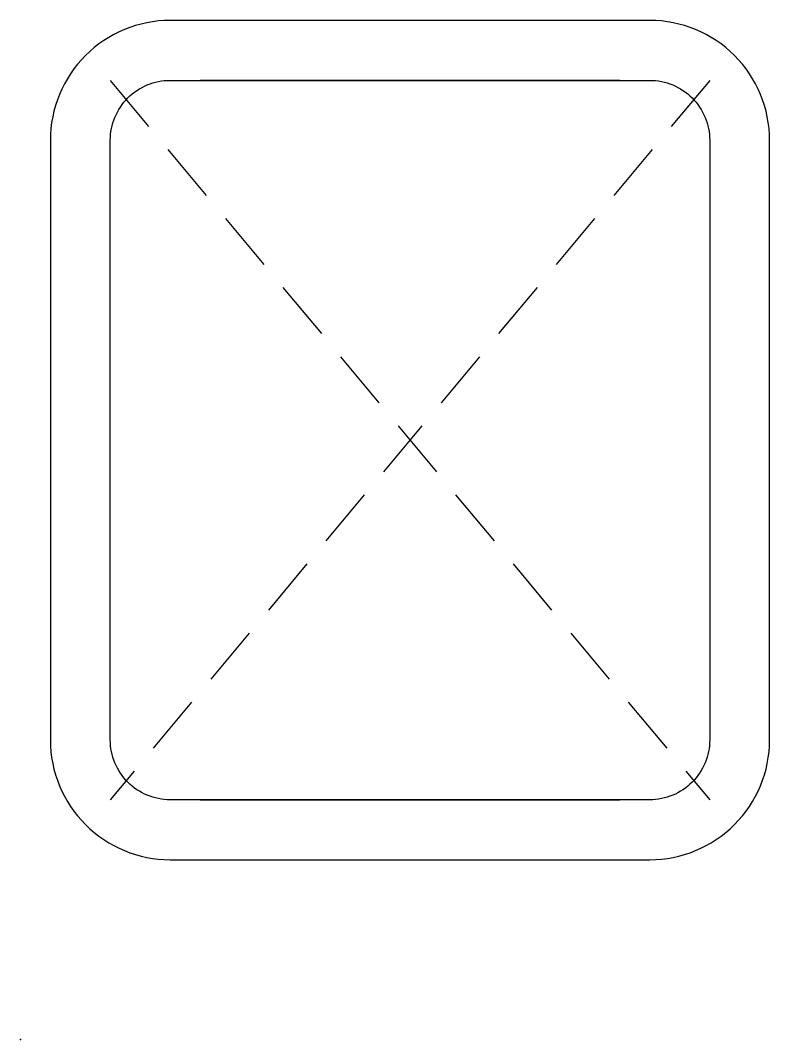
# Model space of a CAD drawing. Header units: centimetres. Extents: x 0 to 37.5, y 0 to 8.5.
# Drawn here: x 0 to 6.25, y 0 to 8.5 of the extents above; entities outside this region: 1.
import ezdxf

# ---------------------------------------------------------------- set-up
doc = ezdxf.new("R2010")
doc.units = ezdxf.units.CM
doc.linetypes.add('DASHED', pattern=[0.75, 0.5, -0.25])
doc.layers.get('0').update_dxf_attribs({"linetype": 'CONTINUOUS'})

msp = doc.modelspace()

# ---------------------------------------------------------------- linework, layer by layer
at = {"linetype": 'DASHED'}
for p, q in [((0.75, 8), (5.75, 2)), ((5.75, 8), (0.75, 2))]:
    msp.add_line(p, q, dxfattribs=at)
for p, q in [((5, 8), (1.5, 8)), ((1.5, 2), (5, 2))]:
    msp.add_line(p, q)
for points in [[(6.25, 7.5, 0.414214), (5.25, 8.5), (1.25, 8.5, 0.414214), (0.25, 7.5), (0.25, 2.5, 0.414214), (1.25, 1.5), (5.25, 1.5, 0.414214), (6.25, 2.5)], [(1.25, 8), (5.25, 8, -0.414214), (5.75, 7.5), (5.75, 2.5, -0.414214), (5.25, 2), (1.25, 2, -0.414214), (0.75, 2.5), (0.75, 7.5, -0.414214)]]:
    msp.add_lwpolyline(points, format="xyb", close=True)
for p in [(3.25, 5), (3.25, 5), (37.5, 5), (0, 0)]:
    msp.add_point(p)

doc.saveas('drawing.dxf')
